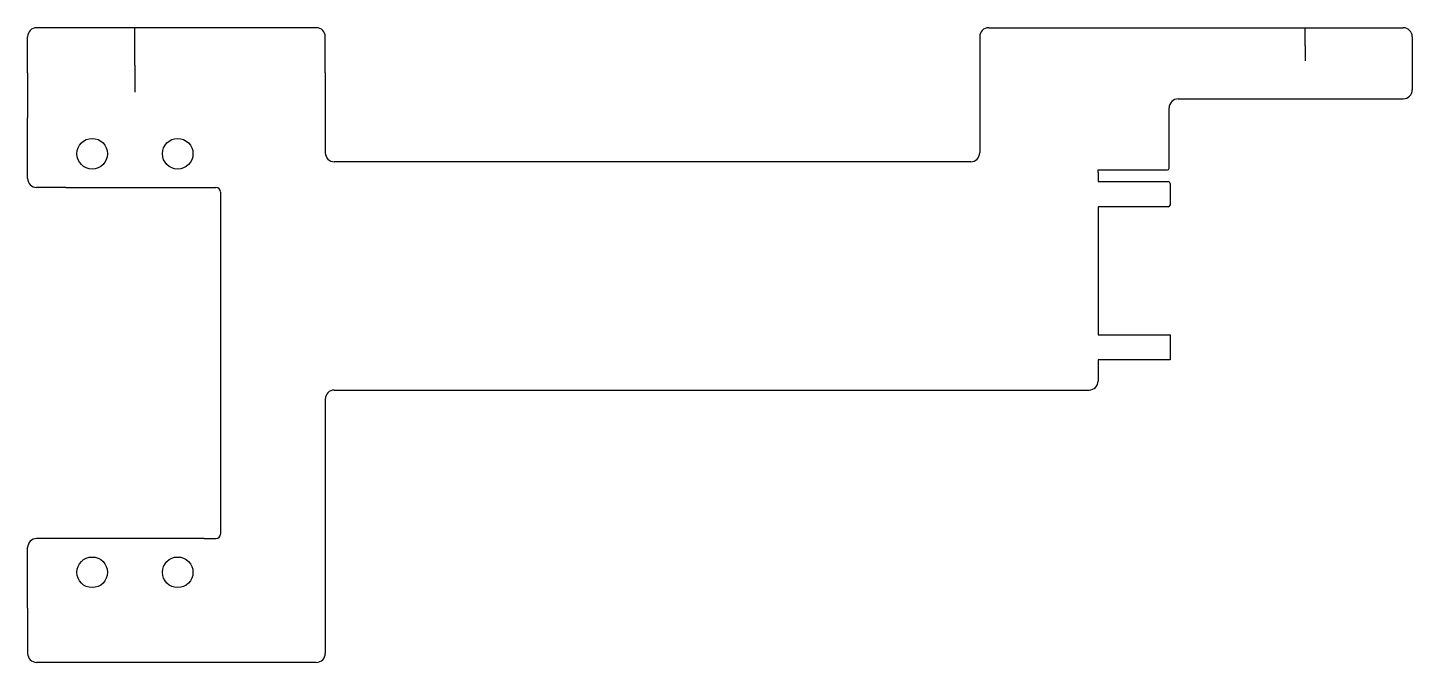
# Model space of a CAD drawing. Header units: millimetres. Extents: x -30 to 124, y -4 to 67.
import ezdxf

# ---------------------------------------------------------------- set-up
doc = ezdxf.new("R2010")
doc.units = ezdxf.units.MM
doc.layers.add('cutting', color=5, linetype='Continuous')

msp = doc.modelspace()

# ---------------------------------------------------------------- linework, layer by layer
at = {"layer": 'cutting'}
for p, q in [((1.86, 66.59), (-29.21, 66.59)), ((-18.29, 62.43), (-18.29, 66.59)), ((76.56, 66.59), (122.62, 66.59)), ((111.71, 64.59), (111.71, 66.59)), ((-30.21, 61.59), (-30.21, 65.59)), ((2.86, 61.59), (2.86, 65.59)), ((75.56, 65.59), (75.56, 56.59)), ((123.62, 65.59), (123.62, 59.69)), ((111.71, 64.59), (111.71, 62.93)), ((-30.21, 61.59), (-30.21, 56.59)), ((-18.29, 62.43), (-18.29, 59.43)), ((2.86, 61.59), (2.86, 56.59)), ((97.61, 58.69), (122.62, 58.69)), ((96.61, 50.99), (96.61, 57.69)), ((-30.21, 49.84), (-30.21, 56.59)), ((2.86, 56.59), (2.86, 52.7)), ((75.56, 56.59), (75.56, 52.7)), ((74.56, 51.7), (3.86, 51.7)), ((88.71, 50.79), (96.41, 50.79)), ((88.71, 50.49), (88.71, 50.79)), ((96.41, 50.79), (96.41, 50.79)), ((88.71, 50.49), (88.71, 49.49)), ((88.71, 49.49), (96.51, 49.49)), ((96.71, 49.29), (96.71, 46.89)), ((-25.97, 48.84), (-29.21, 48.84)), ((-25.97, 48.84), (-10.61, 48.84)), ((-10.61, 48.84), (-9.29, 48.84)), ((-8.79, 48.34), (-8.79, 10.34)), ((96.51, 46.69), (88.71, 46.69)), ((88.71, 46.69), (88.71, 32.49)), ((88.71, 32.49), (96.71, 32.49)), ((96.71, 32.49), (96.71, 29.69)), ((96.71, 32.49), (96.71, 29.69)), ((96.71, 29.69), (88.71, 29.69)), ((88.71, 29.69), (88.71, 27.34)), ((3.86, 26.34), (82.86, 26.34)), ((82.86, 26.34), (87.71, 26.34)), ((2.86, 25.34), (2.86, 2.09)), ((-25.97, 9.84), (-29.21, 9.84)), ((-10.61, 9.84), (-25.97, 9.84)), ((-10.61, 9.84), (-9.29, 9.84)), ((-30.21, 2.09), (-30.21, 8.84)), ((-30.21, 2.09), (-30.21, -2.91)), ((2.86, 2.09), (2.86, -2.91)), ((1.86, -3.91), (-29.21, -3.91))]:
    msp.add_line(p, q, dxfattribs=at)
for centre in [(-23.04, 52.59), (-13.54, 52.59), (-23.04, 6.09), (-13.54, 6.09)]:
    msp.add_circle(centre, 1.7, dxfattribs=at)
for centre, radius, start, end in [((-29.21, 65.59), 1, 90, 180), ((1.86, 65.59), 1, 0, 90), ((76.56, 65.59), 1, 90, 180), ((122.62, 65.59), 1, 0, 90), ((97.61, 57.69), 1, 90, 180), ((122.62, 59.69), 1, 270, 0), ((3.86, 52.7), 1, 180, 270), ((74.56, 52.7), 1, 270, 0), ((96.41, 50.99), 0.2, 270, 0), ((-29.21, 49.84), 1, 180, 270), ((96.51, 49.29), 0.2, 0, 90), ((-9.29, 48.34), 0.5, 0, 90), ((96.51, 46.89), 0.2, 270, 0), ((3.86, 25.34), 1, 90, 180), ((87.71, 27.34), 1, 270, 0), ((-29.21, 8.84), 1, 90, 180), ((-9.29, 10.34), 0.5, 270, 0), ((-29.21, -2.91), 1, 180, 270), ((1.86, -2.91), 1, 270, 0)]:
    msp.add_arc(centre, radius, start, end, dxfattribs=at)

doc.saveas('drawing.dxf')
